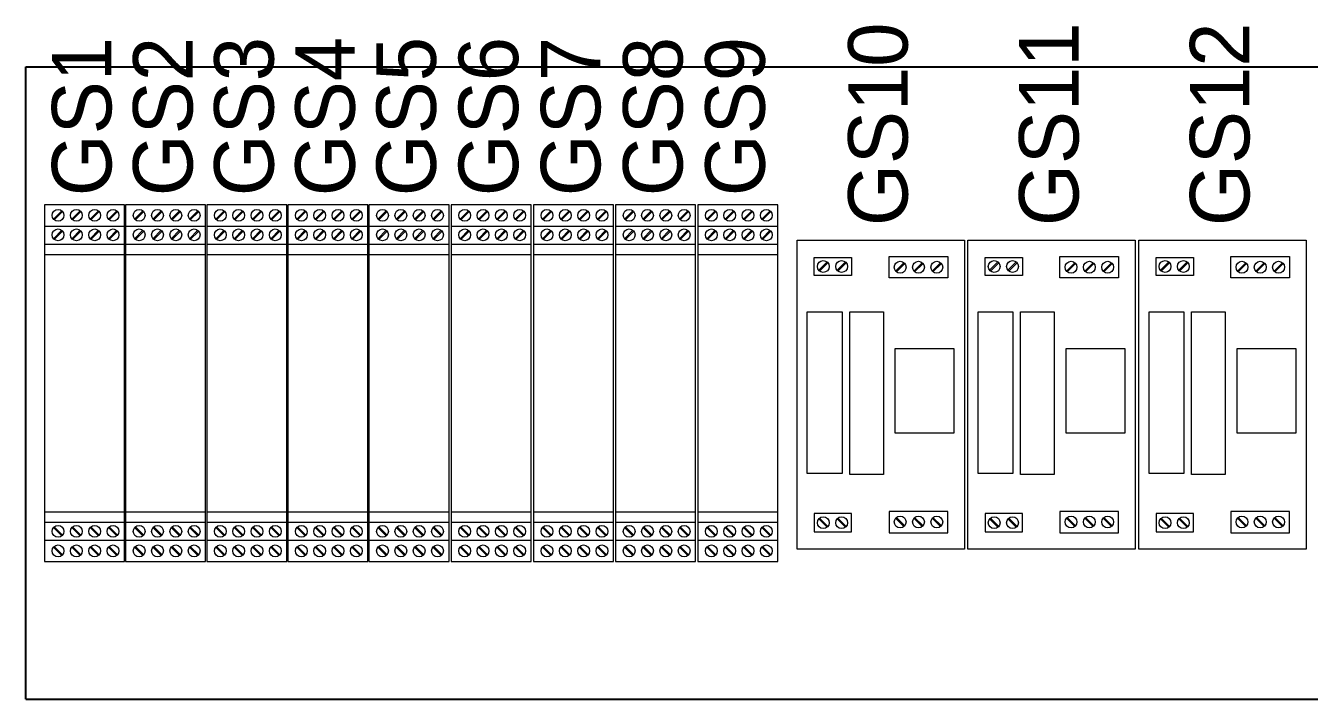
# Model space of a CAD drawing. Header units: millimetres. Extents: x 32626 to 72822, y 60047 to 123188.
# Drawn here: x 38967.7 to 39391.2, y 62064.9 to 62287.1 of the extents above; entities that cross this region are included whole.
import ezdxf

# ---------------------------------------------------------------- set-up
doc = ezdxf.new("R2010")
doc.units = ezdxf.units.MM
doc.header["$LTSCALE"] = 10
doc.layers.add('1轮廓实线层', color=7, linetype='Continuous')
doc.layers.add('6文字层', color=3, linetype='Continuous')
doc.styles.add('样式 1', font='SIMYOU.TTF', dxfattribs={"width": 0.9, "height": 12})

msp = doc.modelspace()

# ---------------------------------------------------------------- linework, layer by layer
for p, q in [((38967.68, 62273.54), (39673.88, 62273.54)), ((38967.68, 62064.9), (39673.88, 62064.9))]:
    msp.add_line(p, q)
at = {"layer": '1轮廓实线层'}
msp.add_line((38967.68, 62064.9), (38967.68, 62273.54), dxfattribs=at)
at = {"layer": '1轮廓实线层', "lineweight": 13}
for p, q in [((39000.29, 62228.02), (38973.89, 62228.02)), ((38973.89, 62228.02), (38973.89, 62110.42)), ((39000.29, 62110.42), (39000.29, 62228.02)), ((39027.06, 62228.02), (39000.66, 62228.02)), ((39000.66, 62228.02), (39000.66, 62110.42)), ((39027.06, 62110.42), (39027.06, 62228.02)), ((39053.82, 62228.02), (39027.42, 62228.02)), ((39027.42, 62228.02), (39027.42, 62110.42)), ((39053.82, 62110.42), (39053.82, 62228.02)), ((39080.58, 62228.02), (39054.18, 62228.02)), ((39054.18, 62228.02), (39054.18, 62110.42)), ((39080.58, 62110.42), (39080.58, 62228.02)), ((39107.35, 62228.02), (39080.95, 62228.02)), ((39080.95, 62228.02), (39080.95, 62110.42)), ((39107.35, 62110.42), (39107.35, 62228.02)), ((39134.47, 62228.02), (39108.07, 62228.02)), ((39108.07, 62228.02), (39108.07, 62110.42)), ((39134.47, 62110.42), (39134.47, 62228.02)), ((39161.6, 62228.02), (39135.2, 62228.02)), ((39135.2, 62228.02), (39135.2, 62110.42)), ((39161.6, 62110.42), (39161.6, 62228.02)), ((39188.72, 62228.02), (39162.32, 62228.02)), ((39162.32, 62228.02), (39162.32, 62110.42)), ((39188.72, 62110.42), (39188.72, 62228.02)), ((39215.85, 62228.02), (39189.45, 62228.02)), ((39189.45, 62228.02), (39189.45, 62110.42)), ((39215.85, 62110.42), (39215.85, 62228.02)), ((38976.86, 62223.32), (38979.62, 62226.07)), ((38977.1, 62223.07), (38979.86, 62225.83)), ((38982.91, 62223.32), (38985.66, 62226.07)), ((38983.15, 62223.07), (38985.91, 62225.83)), ((38988.95, 62223.32), (38991.71, 62226.07)), ((38989.19, 62223.07), (38991.95, 62225.83)), ((38995, 62223.32), (38997.75, 62226.07)), ((38995.24, 62223.07), (38998, 62225.83)), ((39003.63, 62223.32), (39006.38, 62226.07)), ((39003.87, 62223.07), (39006.62, 62225.83)), ((39009.67, 62223.32), (39012.43, 62226.07)), ((39009.91, 62223.07), (39012.67, 62225.83)), ((39015.71, 62223.32), (39018.47, 62226.07)), ((39015.96, 62223.07), (39018.71, 62225.83)), ((39021.76, 62223.32), (39024.52, 62226.07)), ((39022, 62223.07), (39024.76, 62225.83)), ((39030.39, 62223.32), (39033.15, 62226.07)), ((39030.63, 62223.07), (39033.39, 62225.83)), ((39036.43, 62223.32), (39039.19, 62226.07)), ((39036.67, 62223.07), (39039.43, 62225.83)), ((39042.48, 62223.32), (39045.24, 62226.07)), ((39042.72, 62223.07), (39045.48, 62225.83)), ((39048.52, 62223.32), (39051.28, 62226.07)), ((39048.76, 62223.07), (39051.52, 62225.83)), ((39057.15, 62223.32), (39059.91, 62226.07)), ((39057.39, 62223.07), (39060.15, 62225.83)), ((39063.2, 62223.32), (39065.95, 62226.07)), ((39063.44, 62223.07), (39066.2, 62225.83)), ((39069.24, 62223.32), (39072, 62226.07)), ((39069.48, 62223.07), (39072.24, 62225.83)), ((39075.28, 62223.32), (39078.04, 62226.07)), ((39075.53, 62223.07), (39078.28, 62225.83)), ((39083.91, 62223.32), (39086.67, 62226.07)), ((39084.16, 62223.07), (39086.91, 62225.83)), ((39089.96, 62223.32), (39092.72, 62226.07)), ((39090.2, 62223.07), (39092.96, 62225.83)), ((39096, 62223.32), (39098.76, 62226.07)), ((39096.24, 62223.07), (39099, 62225.83)), ((39102.05, 62223.32), (39104.81, 62226.07)), ((39102.29, 62223.07), (39105.05, 62225.83)), ((39111.04, 62223.32), (39113.8, 62226.07)), ((39111.28, 62223.07), (39114.04, 62225.83)), ((39117.08, 62223.32), (39119.84, 62226.07)), ((39117.33, 62223.07), (39120.08, 62225.83)), ((39123.13, 62223.32), (39125.89, 62226.07)), ((39123.37, 62223.07), (39126.13, 62225.83)), ((39129.17, 62223.32), (39131.93, 62226.07)), ((39129.42, 62223.07), (39132.17, 62225.83)), ((39138.16, 62223.32), (39140.92, 62226.07)), ((39138.41, 62223.07), (39141.16, 62225.83)), ((39144.21, 62223.32), (39146.97, 62226.07)), ((39144.45, 62223.07), (39147.21, 62225.83)), ((39150.25, 62223.32), (39153.01, 62226.07)), ((39150.5, 62223.07), (39153.25, 62225.83)), ((39156.3, 62223.32), (39159.06, 62226.07)), ((39156.54, 62223.07), (39159.3, 62225.83)), ((39165.29, 62223.32), (39168.05, 62226.07)), ((39165.53, 62223.07), (39168.29, 62225.83)), ((39171.34, 62223.32), (39174.09, 62226.07)), ((39171.58, 62223.07), (39174.33, 62225.83)), ((39177.38, 62223.32), (39180.14, 62226.07)), ((39177.62, 62223.07), (39180.38, 62225.83)), ((39183.42, 62223.32), (39186.18, 62226.07)), ((39183.67, 62223.07), (39186.42, 62225.83)), ((39192.42, 62223.32), (39195.17, 62226.07)), ((39192.66, 62223.07), (39195.42, 62225.83)), ((39198.46, 62223.32), (39201.22, 62226.07)), ((39198.7, 62223.07), (39201.46, 62225.83)), ((39204.51, 62223.32), (39207.26, 62226.07)), ((39204.75, 62223.07), (39207.51, 62225.83)), ((39210.55, 62223.32), (39213.31, 62226.07)), ((39210.79, 62223.07), (39213.55, 62225.83)), ((38973.89, 62221.04), (39000.29, 62221.04)), ((38976.86, 62216.87), (38979.62, 62219.63)), ((38977.1, 62216.63), (38979.86, 62219.39)), ((38982.91, 62216.87), (38985.66, 62219.63)), ((38983.15, 62216.63), (38985.91, 62219.39)), ((38988.95, 62216.87), (38991.71, 62219.63)), ((38989.19, 62216.63), (38991.95, 62219.39)), ((38995, 62216.87), (38997.75, 62219.63)), ((38995.24, 62216.63), (38998, 62219.39)), ((39000.66, 62221.04), (39027.06, 62221.04)), ((39003.63, 62216.87), (39006.38, 62219.63)), ((39003.87, 62216.63), (39006.62, 62219.39)), ((39009.67, 62216.87), (39012.43, 62219.63)), ((39009.91, 62216.63), (39012.67, 62219.39)), ((39015.71, 62216.87), (39018.47, 62219.63)), ((39015.96, 62216.63), (39018.71, 62219.39)), ((39021.76, 62216.87), (39024.52, 62219.63)), ((39022, 62216.63), (39024.76, 62219.39)), ((39027.42, 62221.04), (39053.82, 62221.04)), ((39030.39, 62216.87), (39033.15, 62219.63)), ((39030.63, 62216.63), (39033.39, 62219.39)), ((39036.43, 62216.87), (39039.19, 62219.63)), ((39036.67, 62216.63), (39039.43, 62219.39)), ((39042.48, 62216.87), (39045.24, 62219.63)), ((39042.72, 62216.63), (39045.48, 62219.39)), ((39048.52, 62216.87), (39051.28, 62219.63)), ((39048.76, 62216.63), (39051.52, 62219.39)), ((39054.18, 62221.04), (39080.58, 62221.04)), ((39057.15, 62216.87), (39059.91, 62219.63)), ((39057.39, 62216.63), (39060.15, 62219.39)), ((39063.2, 62216.87), (39065.95, 62219.63)), ((39063.44, 62216.63), (39066.2, 62219.39)), ((39069.24, 62216.87), (39072, 62219.63)), ((39069.48, 62216.63), (39072.24, 62219.39)), ((39075.28, 62216.87), (39078.04, 62219.63)), ((39075.53, 62216.63), (39078.28, 62219.39)), ((39080.95, 62221.04), (39107.35, 62221.04)), ((39083.91, 62216.87), (39086.67, 62219.63)), ((39084.16, 62216.63), (39086.91, 62219.39)), ((39089.96, 62216.87), (39092.72, 62219.63)), ((39090.2, 62216.63), (39092.96, 62219.39)), ((39096, 62216.87), (39098.76, 62219.63)), ((39096.24, 62216.63), (39099, 62219.39)), ((39102.05, 62216.87), (39104.81, 62219.63)), ((39102.29, 62216.63), (39105.05, 62219.39)), ((39108.07, 62221.04), (39134.47, 62221.04)), ((39111.04, 62216.87), (39113.8, 62219.63)), ((39111.28, 62216.63), (39114.04, 62219.39)), ((39117.08, 62216.87), (39119.84, 62219.63)), ((39117.33, 62216.63), (39120.08, 62219.39)), ((39123.13, 62216.87), (39125.89, 62219.63)), ((39123.37, 62216.63), (39126.13, 62219.39)), ((39129.17, 62216.87), (39131.93, 62219.63)), ((39129.42, 62216.63), (39132.17, 62219.39)), ((39135.2, 62221.04), (39161.6, 62221.04)), ((39138.16, 62216.87), (39140.92, 62219.63)), ((39138.41, 62216.63), (39141.16, 62219.39)), ((39144.21, 62216.87), (39146.97, 62219.63)), ((39144.45, 62216.63), (39147.21, 62219.39)), ((39150.25, 62216.87), (39153.01, 62219.63)), ((39150.5, 62216.63), (39153.25, 62219.39)), ((39156.3, 62216.87), (39159.06, 62219.63)), ((39156.54, 62216.63), (39159.3, 62219.39)), ((39162.32, 62221.04), (39188.72, 62221.04)), ((39165.29, 62216.87), (39168.05, 62219.63)), ((39165.53, 62216.63), (39168.29, 62219.39)), ((39171.34, 62216.87), (39174.09, 62219.63)), ((39171.58, 62216.63), (39174.33, 62219.39)), ((39177.38, 62216.87), (39180.14, 62219.63)), ((39177.62, 62216.63), (39180.38, 62219.39)), ((39183.42, 62216.87), (39186.18, 62219.63)), ((39183.67, 62216.63), (39186.42, 62219.39)), ((39189.45, 62221.04), (39215.85, 62221.04)), ((39192.42, 62216.87), (39195.17, 62219.63)), ((39192.66, 62216.63), (39195.42, 62219.39)), ((39198.46, 62216.87), (39201.22, 62219.63)), ((39198.7, 62216.63), (39201.46, 62219.39)), ((39204.51, 62216.87), (39207.26, 62219.63)), ((39204.75, 62216.63), (39207.51, 62219.39)), ((39210.55, 62216.87), (39213.31, 62219.63)), ((39210.79, 62216.63), (39213.55, 62219.39)), ((38973.89, 62215.1), (39000.29, 62215.1)), ((39000.66, 62215.1), (39027.06, 62215.1)), ((39027.42, 62215.1), (39053.82, 62215.1)), ((39054.18, 62215.1), (39080.58, 62215.1)), ((39080.95, 62215.1), (39107.35, 62215.1)), ((39108.07, 62215.1), (39134.47, 62215.1)), ((39135.2, 62215.1), (39161.6, 62215.1)), ((39162.32, 62215.1), (39188.72, 62215.1)), ((39189.45, 62215.1), (39215.85, 62215.1)), ((39222.19, 62216.43), (39277.39, 62216.43)), ((39222.19, 62174.43), (39222.19, 62216.43)), ((39277.39, 62216.43), (39277.39, 62174.43)), ((39278.57, 62216.43), (39333.77, 62216.43)), ((39278.57, 62174.43), (39278.57, 62216.43)), ((39333.77, 62216.43), (39333.77, 62174.43)), ((39334.95, 62216.43), (39390.15, 62216.43)), ((39334.95, 62174.43), (39334.95, 62216.43)), ((39390.15, 62216.43), (39390.15, 62174.43)), ((38973.89, 62211.66), (39000.29, 62211.66)), ((39000.66, 62211.66), (39027.06, 62211.66)), ((39027.42, 62211.66), (39053.82, 62211.66)), ((39054.18, 62211.66), (39080.58, 62211.66)), ((39080.95, 62211.66), (39107.35, 62211.66)), ((39108.07, 62211.66), (39134.47, 62211.66)), ((39135.2, 62211.66), (39161.6, 62211.66)), ((39162.32, 62211.66), (39188.72, 62211.66)), ((39189.45, 62211.66), (39215.85, 62211.66)), ((39229.34, 62206.43), (39232.1, 62209.19)), ((39229.58, 62206.19), (39232.34, 62208.95)), ((39235.39, 62206.43), (39238.14, 62209.19)), ((39235.63, 62206.19), (39238.39, 62208.95)), ((39254.7, 62206.19), (39257.45, 62208.95)), ((39254.94, 62205.95), (39257.7, 62208.71)), ((39260.74, 62206.19), (39263.5, 62208.95)), ((39260.98, 62205.95), (39263.74, 62208.71)), ((39266.79, 62206.19), (39269.54, 62208.95)), ((39267.03, 62205.95), (39269.79, 62208.71)), ((39285.72, 62206.43), (39288.48, 62209.19)), ((39285.96, 62206.19), (39288.72, 62208.95)), ((39291.77, 62206.43), (39294.52, 62209.19)), ((39292.01, 62206.19), (39294.77, 62208.95)), ((39311.08, 62206.19), (39313.84, 62208.95)), ((39311.32, 62205.95), (39314.08, 62208.71)), ((39317.12, 62206.19), (39319.88, 62208.95)), ((39317.36, 62205.95), (39320.12, 62208.71)), ((39323.17, 62206.19), (39325.92, 62208.95)), ((39323.41, 62205.95), (39326.17, 62208.71)), ((39342.1, 62206.43), (39344.86, 62209.19)), ((39342.34, 62206.19), (39345.1, 62208.95)), ((39348.15, 62206.43), (39350.91, 62209.19)), ((39348.39, 62206.19), (39351.15, 62208.95)), ((39367.46, 62206.19), (39370.22, 62208.95)), ((39367.7, 62205.95), (39370.46, 62208.71)), ((39373.5, 62206.19), (39376.26, 62208.95)), ((39373.74, 62205.95), (39376.5, 62208.71)), ((39379.55, 62206.19), (39382.31, 62208.95)), ((39379.79, 62205.95), (39382.55, 62208.71)), ((39222.19, 62114.43), (39222.19, 62174.43)), ((39277.39, 62174.43), (39277.39, 62114.43)), ((39278.57, 62114.43), (39278.57, 62174.43)), ((39333.77, 62174.43), (39333.77, 62114.43)), ((39334.95, 62114.43), (39334.95, 62174.43)), ((39390.15, 62174.43), (39390.15, 62114.43)), ((38973.89, 62126.79), (39000.29, 62126.79)), ((39000.66, 62126.79), (39027.06, 62126.79)), ((39027.42, 62126.79), (39053.82, 62126.79)), ((39054.18, 62126.79), (39080.58, 62126.79)), ((39080.95, 62126.79), (39107.35, 62126.79)), ((39108.07, 62126.79), (39134.47, 62126.79)), ((39135.2, 62126.79), (39161.6, 62126.79)), ((39162.32, 62126.79), (39188.72, 62126.79)), ((39189.45, 62126.79), (39215.85, 62126.79)), ((38973.89, 62123.34), (39000.29, 62123.34)), ((38977.1, 62121.82), (38979.86, 62119.06)), ((38983.15, 62121.82), (38985.91, 62119.06)), ((38989.19, 62121.82), (38991.95, 62119.06)), ((38995.24, 62121.82), (38998, 62119.06)), ((39000.66, 62123.34), (39027.06, 62123.34)), ((39003.87, 62121.82), (39006.62, 62119.06)), ((39009.91, 62121.82), (39012.67, 62119.06)), ((39015.96, 62121.82), (39018.71, 62119.06)), ((39022, 62121.82), (39024.76, 62119.06)), ((39027.42, 62123.34), (39053.82, 62123.34)), ((39030.63, 62121.82), (39033.39, 62119.06)), ((39036.67, 62121.82), (39039.43, 62119.06)), ((39042.72, 62121.82), (39045.48, 62119.06)), ((39048.76, 62121.82), (39051.52, 62119.06)), ((39054.18, 62123.34), (39080.58, 62123.34)), ((39057.39, 62121.82), (39060.15, 62119.06)), ((39063.44, 62121.82), (39066.2, 62119.06)), ((39069.48, 62121.82), (39072.24, 62119.06)), ((39075.53, 62121.82), (39078.28, 62119.06)), ((39080.95, 62123.34), (39107.35, 62123.34)), ((39084.16, 62121.82), (39086.91, 62119.06)), ((39090.2, 62121.82), (39092.96, 62119.06)), ((39096.24, 62121.82), (39099, 62119.06)), ((39102.29, 62121.82), (39105.05, 62119.06)), ((39108.07, 62123.34), (39134.47, 62123.34)), ((39111.28, 62121.82), (39114.04, 62119.06)), ((39117.33, 62121.82), (39120.08, 62119.06)), ((39123.37, 62121.82), (39126.13, 62119.06)), ((39129.42, 62121.82), (39132.17, 62119.06)), ((39135.2, 62123.34), (39161.6, 62123.34)), ((39138.41, 62121.82), (39141.16, 62119.06)), ((39144.45, 62121.82), (39147.21, 62119.06)), ((39150.5, 62121.82), (39153.25, 62119.06)), ((39156.54, 62121.82), (39159.3, 62119.06)), ((39162.32, 62123.34), (39188.72, 62123.34)), ((39165.53, 62121.82), (39168.29, 62119.06)), ((39171.58, 62121.82), (39174.33, 62119.06)), ((39177.62, 62121.82), (39180.38, 62119.06)), ((39183.67, 62121.82), (39186.42, 62119.06)), ((39189.45, 62123.34), (39215.85, 62123.34)), ((39192.66, 62121.82), (39195.42, 62119.06)), ((39198.7, 62121.82), (39201.46, 62119.06)), ((39204.75, 62121.82), (39207.51, 62119.06)), ((39210.79, 62121.82), (39213.55, 62119.06)), ((39229.34, 62124.43), (39232.1, 62121.67)), ((39229.58, 62124.67), (39232.34, 62121.91)), ((39235.39, 62124.43), (39238.14, 62121.67)), ((39235.63, 62124.67), (39238.39, 62121.91)), ((39254.7, 62124.67), (39257.45, 62121.91)), ((39254.94, 62124.91), (39257.7, 62122.16)), ((39260.74, 62124.67), (39263.5, 62121.91)), ((39260.98, 62124.91), (39263.74, 62122.16)), ((39266.79, 62124.67), (39269.54, 62121.91)), ((39267.03, 62124.91), (39269.79, 62122.16)), ((39285.72, 62124.43), (39288.48, 62121.67)), ((39285.96, 62124.67), (39288.72, 62121.91)), ((39291.77, 62124.43), (39294.52, 62121.67)), ((39292.01, 62124.67), (39294.77, 62121.91)), ((39311.08, 62124.67), (39313.84, 62121.91)), ((39311.32, 62124.91), (39314.08, 62122.16)), ((39317.12, 62124.67), (39319.88, 62121.91)), ((39317.36, 62124.91), (39320.12, 62122.16)), ((39323.17, 62124.67), (39325.92, 62121.91)), ((39323.41, 62124.91), (39326.17, 62122.16)), ((39342.1, 62124.43), (39344.86, 62121.67)), ((39342.34, 62124.67), (39345.1, 62121.91)), ((39348.15, 62124.43), (39350.91, 62121.67)), ((39348.39, 62124.67), (39351.15, 62121.91)), ((39367.46, 62124.67), (39370.22, 62121.91)), ((39367.7, 62124.91), (39370.46, 62122.16)), ((39373.5, 62124.67), (39376.26, 62121.91)), ((39373.74, 62124.91), (39376.5, 62122.16)), ((39379.55, 62124.67), (39382.31, 62121.91)), ((39379.79, 62124.91), (39382.55, 62122.16)), ((38976.86, 62121.57), (38979.62, 62118.82)), ((38982.91, 62121.57), (38985.66, 62118.82)), ((38988.95, 62121.57), (38991.71, 62118.82)), ((38995, 62121.57), (38997.75, 62118.82)), ((39003.63, 62121.57), (39006.38, 62118.82)), ((39009.67, 62121.57), (39012.43, 62118.82)), ((39015.71, 62121.57), (39018.47, 62118.82)), ((39021.76, 62121.57), (39024.52, 62118.82)), ((39030.39, 62121.57), (39033.15, 62118.82)), ((39036.43, 62121.57), (39039.19, 62118.82)), ((39042.48, 62121.57), (39045.24, 62118.82)), ((39048.52, 62121.57), (39051.28, 62118.82)), ((39057.15, 62121.57), (39059.91, 62118.82)), ((39063.2, 62121.57), (39065.95, 62118.82)), ((39069.24, 62121.57), (39072, 62118.82)), ((39075.28, 62121.57), (39078.04, 62118.82)), ((39083.91, 62121.57), (39086.67, 62118.82)), ((39089.96, 62121.57), (39092.72, 62118.82)), ((39096, 62121.57), (39098.76, 62118.82)), ((39102.05, 62121.57), (39104.81, 62118.82)), ((39111.04, 62121.57), (39113.8, 62118.82)), ((39117.08, 62121.57), (39119.84, 62118.82)), ((39123.13, 62121.57), (39125.89, 62118.82)), ((39129.17, 62121.57), (39131.93, 62118.82)), ((39138.16, 62121.57), (39140.92, 62118.82)), ((39144.21, 62121.57), (39146.97, 62118.82)), ((39150.25, 62121.57), (39153.01, 62118.82)), ((39156.3, 62121.57), (39159.06, 62118.82)), ((39165.29, 62121.57), (39168.05, 62118.82)), ((39171.34, 62121.57), (39174.09, 62118.82)), ((39177.38, 62121.57), (39180.14, 62118.82)), ((39183.42, 62121.57), (39186.18, 62118.82)), ((39192.42, 62121.57), (39195.17, 62118.82)), ((39198.46, 62121.57), (39201.22, 62118.82)), ((39204.51, 62121.57), (39207.26, 62118.82)), ((39210.55, 62121.57), (39213.31, 62118.82)), ((38973.89, 62117.4), (39000.29, 62117.4)), ((38976.86, 62115.13), (38979.62, 62112.37)), ((38977.1, 62115.37), (38979.86, 62112.61)), ((38982.91, 62115.13), (38985.66, 62112.37)), ((38983.15, 62115.37), (38985.91, 62112.61)), ((38988.95, 62115.13), (38991.71, 62112.37)), ((38989.19, 62115.37), (38991.95, 62112.61)), ((38995, 62115.13), (38997.75, 62112.37)), ((38995.24, 62115.37), (38998, 62112.61)), ((39000.66, 62117.4), (39027.06, 62117.4)), ((39003.63, 62115.13), (39006.38, 62112.37)), ((39003.87, 62115.37), (39006.62, 62112.61)), ((39009.67, 62115.13), (39012.43, 62112.37)), ((39009.91, 62115.37), (39012.67, 62112.61)), ((39015.71, 62115.13), (39018.47, 62112.37)), ((39015.96, 62115.37), (39018.71, 62112.61)), ((39021.76, 62115.13), (39024.52, 62112.37)), ((39022, 62115.37), (39024.76, 62112.61)), ((39027.42, 62117.4), (39053.82, 62117.4)), ((39030.39, 62115.13), (39033.15, 62112.37)), ((39030.63, 62115.37), (39033.39, 62112.61)), ((39036.43, 62115.13), (39039.19, 62112.37)), ((39036.67, 62115.37), (39039.43, 62112.61)), ((39042.48, 62115.13), (39045.24, 62112.37)), ((39042.72, 62115.37), (39045.48, 62112.61)), ((39048.52, 62115.13), (39051.28, 62112.37)), ((39048.76, 62115.37), (39051.52, 62112.61)), ((39054.18, 62117.4), (39080.58, 62117.4)), ((39057.15, 62115.13), (39059.91, 62112.37)), ((39057.39, 62115.37), (39060.15, 62112.61)), ((39063.2, 62115.13), (39065.95, 62112.37)), ((39063.44, 62115.37), (39066.2, 62112.61)), ((39069.24, 62115.13), (39072, 62112.37)), ((39069.48, 62115.37), (39072.24, 62112.61)), ((39075.28, 62115.13), (39078.04, 62112.37)), ((39075.53, 62115.37), (39078.28, 62112.61)), ((39080.95, 62117.4), (39107.35, 62117.4)), ((39083.91, 62115.13), (39086.67, 62112.37)), ((39084.16, 62115.37), (39086.91, 62112.61)), ((39089.96, 62115.13), (39092.72, 62112.37)), ((39090.2, 62115.37), (39092.96, 62112.61)), ((39096, 62115.13), (39098.76, 62112.37)), ((39096.24, 62115.37), (39099, 62112.61)), ((39102.05, 62115.13), (39104.81, 62112.37)), ((39102.29, 62115.37), (39105.05, 62112.61)), ((39108.07, 62117.4), (39134.47, 62117.4)), ((39111.04, 62115.13), (39113.8, 62112.37)), ((39111.28, 62115.37), (39114.04, 62112.61)), ((39117.08, 62115.13), (39119.84, 62112.37)), ((39117.33, 62115.37), (39120.08, 62112.61)), ((39123.13, 62115.13), (39125.89, 62112.37)), ((39123.37, 62115.37), (39126.13, 62112.61)), ((39129.17, 62115.13), (39131.93, 62112.37)), ((39129.42, 62115.37), (39132.17, 62112.61)), ((39135.2, 62117.4), (39161.6, 62117.4)), ((39138.16, 62115.13), (39140.92, 62112.37)), ((39138.41, 62115.37), (39141.16, 62112.61)), ((39144.21, 62115.13), (39146.97, 62112.37)), ((39144.45, 62115.37), (39147.21, 62112.61)), ((39150.25, 62115.13), (39153.01, 62112.37)), ((39150.5, 62115.37), (39153.25, 62112.61)), ((39156.3, 62115.13), (39159.06, 62112.37)), ((39156.54, 62115.37), (39159.3, 62112.61)), ((39162.32, 62117.4), (39188.72, 62117.4)), ((39165.29, 62115.13), (39168.05, 62112.37)), ((39165.53, 62115.37), (39168.29, 62112.61)), ((39171.34, 62115.13), (39174.09, 62112.37)), ((39171.58, 62115.37), (39174.33, 62112.61)), ((39177.38, 62115.13), (39180.14, 62112.37)), ((39177.62, 62115.37), (39180.38, 62112.61)), ((39183.42, 62115.13), (39186.18, 62112.37)), ((39183.67, 62115.37), (39186.42, 62112.61)), ((39189.45, 62117.4), (39215.85, 62117.4)), ((39192.42, 62115.13), (39195.17, 62112.37)), ((39192.66, 62115.37), (39195.42, 62112.61)), ((39198.46, 62115.13), (39201.22, 62112.37)), ((39198.7, 62115.37), (39201.46, 62112.61)), ((39204.51, 62115.13), (39207.26, 62112.37)), ((39204.75, 62115.37), (39207.51, 62112.61)), ((39210.55, 62115.13), (39213.31, 62112.37)), ((39210.79, 62115.37), (39213.55, 62112.61)), ((39277.39, 62114.43), (39222.19, 62114.43)), ((39333.77, 62114.43), (39278.57, 62114.43)), ((39390.15, 62114.43), (39334.95, 62114.43)), ((38973.89, 62110.42), (39000.29, 62110.42)), ((39000.66, 62110.42), (39027.06, 62110.42)), ((39027.42, 62110.42), (39053.82, 62110.42)), ((39054.18, 62110.42), (39080.58, 62110.42)), ((39080.95, 62110.42), (39107.35, 62110.42)), ((39108.07, 62110.42), (39134.47, 62110.42)), ((39135.2, 62110.42), (39161.6, 62110.42)), ((39162.32, 62110.42), (39188.72, 62110.42)), ((39189.45, 62110.42), (39215.85, 62110.42))]:
    msp.add_line(p, q, dxfattribs=at)
for points in [[(39227.85, 62210.71), (39240.19, 62210.71), (39240.19, 62204.69), (39227.85, 62204.69)], [(39252.53, 62210.99), (39271.88, 62210.99), (39271.88, 62203.99), (39252.53, 62203.99)], [(39284.23, 62210.71), (39296.57, 62210.71), (39296.57, 62204.69), (39284.23, 62204.69)], [(39308.91, 62210.99), (39328.26, 62210.99), (39328.26, 62203.99), (39308.91, 62203.99)], [(39340.61, 62210.71), (39352.95, 62210.71), (39352.95, 62204.69), (39340.61, 62204.69)], [(39365.29, 62210.99), (39384.64, 62210.99), (39384.64, 62203.99), (39365.29, 62203.99)], [(39225.57, 62192.78), (39237.04, 62192.78), (39237.04, 62139.42), (39225.57, 62139.42)], [(39239.55, 62192.78), (39250.66, 62192.78), (39250.66, 62139.07), (39239.55, 62139.07)], [(39281.95, 62192.78), (39293.42, 62192.78), (39293.42, 62139.42), (39281.95, 62139.42)], [(39295.93, 62192.78), (39307.04, 62192.78), (39307.04, 62139.07), (39295.93, 62139.07)], [(39338.33, 62192.78), (39349.8, 62192.78), (39349.8, 62139.42), (39338.33, 62139.42)], [(39352.31, 62192.78), (39363.42, 62192.78), (39363.42, 62139.07), (39352.31, 62139.07)], [(39254.6, 62180.61), (39273.96, 62180.61), (39273.96, 62152.67), (39254.6, 62152.67)], [(39310.98, 62180.61), (39330.34, 62180.61), (39330.34, 62152.67), (39310.98, 62152.67)], [(39367.36, 62180.61), (39386.72, 62180.61), (39386.72, 62152.67), (39367.36, 62152.67)], [(39227.85, 62120.15), (39240.19, 62120.15), (39240.19, 62126.17), (39227.85, 62126.17)], [(39252.53, 62119.87), (39271.88, 62119.87), (39271.88, 62126.87), (39252.53, 62126.87)], [(39284.23, 62120.15), (39296.57, 62120.15), (39296.57, 62126.17), (39284.23, 62126.17)], [(39308.91, 62119.87), (39328.26, 62119.87), (39328.26, 62126.87), (39308.91, 62126.87)], [(39340.61, 62120.15), (39352.95, 62120.15), (39352.95, 62126.17), (39340.61, 62126.17)], [(39365.29, 62119.87), (39384.64, 62119.87), (39384.64, 62126.87), (39365.29, 62126.87)]]:
    msp.add_lwpolyline(points, close=True, dxfattribs=at)
for centre in [(38978.36, 62224.57), (38984.41, 62224.57), (38990.45, 62224.57), (38996.5, 62224.57), (39005.12, 62224.57), (39011.17, 62224.57), (39017.21, 62224.57), (39023.26, 62224.57), (39031.89, 62224.57), (39037.93, 62224.57), (39043.98, 62224.57), (39050.02, 62224.57), (39058.65, 62224.57), (39064.69, 62224.57), (39070.74, 62224.57), (39076.78, 62224.57), (39085.41, 62224.57), (39091.46, 62224.57), (39097.5, 62224.57), (39103.55, 62224.57), (39112.54, 62224.57), (39118.58, 62224.57), (39124.63, 62224.57), (39130.67, 62224.57), (39139.66, 62224.57), (39145.71, 62224.57), (39151.75, 62224.57), (39157.8, 62224.57), (39166.79, 62224.57), (39172.83, 62224.57), (39178.88, 62224.57), (39184.92, 62224.57), (39193.92, 62224.57), (39199.96, 62224.57), (39206, 62224.57), (39212.05, 62224.57), (38978.36, 62218.13), (38984.41, 62218.13), (38990.45, 62218.13), (38996.5, 62218.13), (39005.12, 62218.13), (39011.17, 62218.13), (39017.21, 62218.13), (39023.26, 62218.13), (39031.89, 62218.13), (39037.93, 62218.13), (39043.98, 62218.13), (39050.02, 62218.13), (39058.65, 62218.13), (39064.69, 62218.13), (39070.74, 62218.13), (39076.78, 62218.13), (39085.41, 62218.13), (39091.46, 62218.13), (39097.5, 62218.13), (39103.55, 62218.13), (39112.54, 62218.13), (39118.58, 62218.13), (39124.63, 62218.13), (39130.67, 62218.13), (39139.66, 62218.13), (39145.71, 62218.13), (39151.75, 62218.13), (39157.8, 62218.13), (39166.79, 62218.13), (39172.83, 62218.13), (39178.88, 62218.13), (39184.92, 62218.13), (39193.92, 62218.13), (39199.96, 62218.13), (39206, 62218.13), (39212.05, 62218.13), (39230.84, 62207.69), (39236.89, 62207.69), (39256.2, 62207.45), (39262.24, 62207.45), (39268.29, 62207.45), (39287.22, 62207.69), (39293.27, 62207.69), (39312.58, 62207.45), (39318.62, 62207.45), (39324.67, 62207.45), (39343.6, 62207.69), (39349.65, 62207.69), (39368.96, 62207.45), (39375, 62207.45), (39381.05, 62207.45), (38978.36, 62120.32), (38984.41, 62120.32), (38990.45, 62120.32), (38996.5, 62120.32), (39005.12, 62120.32), (39011.17, 62120.32), (39017.21, 62120.32), (39023.26, 62120.32), (39031.89, 62120.32), (39037.93, 62120.32), (39043.98, 62120.32), (39050.02, 62120.32), (39058.65, 62120.32), (39064.69, 62120.32), (39070.74, 62120.32), (39076.78, 62120.32), (39085.41, 62120.32), (39091.46, 62120.32), (39097.5, 62120.32), (39103.55, 62120.32), (39112.54, 62120.32), (39118.58, 62120.32), (39124.63, 62120.32), (39130.67, 62120.32), (39139.66, 62120.32), (39145.71, 62120.32), (39151.75, 62120.32), (39157.8, 62120.32), (39166.79, 62120.32), (39172.83, 62120.32), (39178.88, 62120.32), (39184.92, 62120.32), (39193.92, 62120.32), (39199.96, 62120.32), (39206, 62120.32), (39212.05, 62120.32), (39230.84, 62123.17), (39236.89, 62123.17), (39256.2, 62123.41), (39262.24, 62123.41), (39268.29, 62123.41), (39287.22, 62123.17), (39293.27, 62123.17), (39312.58, 62123.41), (39318.62, 62123.41), (39324.67, 62123.41), (39343.6, 62123.17), (39349.65, 62123.17), (39368.96, 62123.41), (39375, 62123.41), (39381.05, 62123.41), (38978.36, 62113.87), (38984.41, 62113.87), (38990.45, 62113.87), (38996.5, 62113.87), (39005.12, 62113.87), (39011.17, 62113.87), (39017.21, 62113.87), (39023.26, 62113.87), (39031.89, 62113.87), (39037.93, 62113.87), (39043.98, 62113.87), (39050.02, 62113.87), (39058.65, 62113.87), (39064.69, 62113.87), (39070.74, 62113.87), (39076.78, 62113.87), (39085.41, 62113.87), (39091.46, 62113.87), (39097.5, 62113.87), (39103.55, 62113.87), (39112.54, 62113.87), (39118.58, 62113.87), (39124.63, 62113.87), (39130.67, 62113.87), (39139.66, 62113.87), (39145.71, 62113.87), (39151.75, 62113.87), (39157.8, 62113.87), (39166.79, 62113.87), (39172.83, 62113.87), (39178.88, 62113.87), (39184.92, 62113.87), (39193.92, 62113.87), (39199.96, 62113.87), (39206, 62113.87), (39212.05, 62113.87)]:
    msp.add_circle(centre, 1.95, dxfattribs=at)

# ---------------------------------------------------------------- texts
at = {"layer": '6文字层', "style": '样式 1'}
for s, p in [('GS10', (39258.68, 62221.03)), ('GS11', (39315.06, 62221.03)), ('GS4', (39076.27, 62230.88)), ('GS12', (39371.44, 62221.03)), ('GS1', (38995.98, 62230.88)), ('GS2', (39022.75, 62230.88)), ('GS3', (39049.51, 62230.88)), ('GS5', (39103.03, 62230.88)), ('GS6', (39130.16, 62230.88)), ('GS7', (39157.29, 62230.88)), ('GS8', (39184.41, 62230.88)), ('GS9', (39211.54, 62230.88))]:
    msp.add_text(s, height=19.634, rotation=90, dxfattribs=at).set_placement(p)

doc.saveas('drawing.dxf')
